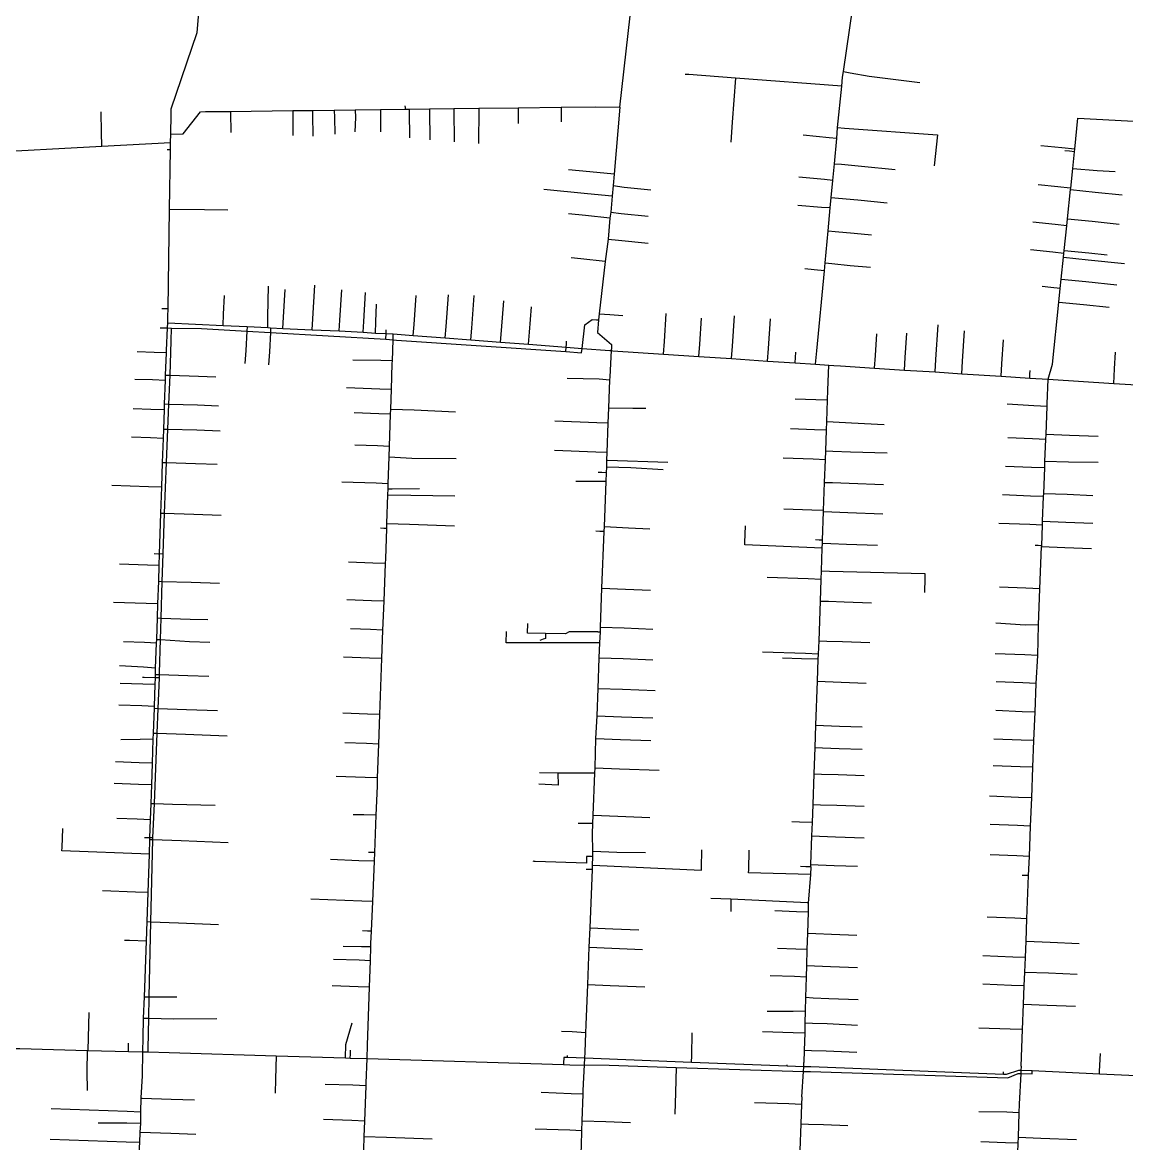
# Model space of a CAD drawing. Header units: inches. Extents: x 1024943 to 1043005, y 1856303 to 1868730.
# Drawn here: x 1035365 to 1037303, y 1860516 to 1862483 of the extents above; entities that cross this region are included whole.
import ezdxf

# ---------------------------------------------------------------- set-up
doc = ezdxf.new("R2010")
doc.units = ezdxf.units.IN
doc.header["$MEASUREMENT"] = 0
doc.layers.add('Water_Network', color=130, linetype='Continuous')

msp = doc.modelspace()

# ---------------------------------------------------------------- linework, layer by layer
at = {"layer": 'Water_Network', "elevation": 0}
for points in [[(1036413.5, 1862334.3), (1036457.3, 1862723)], [(1036413.5, 1862334.3), (1036457.3, 1862723)], [(1036804.7, 1862387.1), (1036806.1, 1862397.1), (1036843.9, 1862655.8), (1036848.8, 1862689.6)], [(1035626.1, 1862321.5), (1035626.2, 1862331.5), (1035672.1, 1862465.4), (1035680.9, 1862570.1)], [(1036531.4, 1862391.7), (1036528.2, 1862392)], [(1036534.6, 1862391.5), (1036531.4, 1862391.7)], [(1036803.2, 1862371.2), (1036616.9, 1862385.3), (1036534.6, 1862391.5)], [(1036616.9, 1862385.3), (1036610.8, 1862308.1)], [(1036803.2, 1862371.2), (1036804.7, 1862387.1)], [(1036806.1, 1862397.1), (1036818.1, 1862394.9), (1036851.2, 1862388.9)], [(1036851.2, 1862388.9), (1036940.1, 1862377.5)], [(1036759.4, 1861907.1), (1036772.7, 1862047.5), (1036774, 1862061.3), (1036779.3, 1862117.5), (1036783, 1862157.6), (1036784.8, 1862176.1), (1036787.6, 1862205.9), (1036790.4, 1862235.3), (1036794.5, 1862279.6), (1036795.9, 1862298.7), (1036803.2, 1862371.2)], [(1035504.2, 1862289.9), (1035503.6, 1862326.2)], [(1035625.5, 1862287), (1035647.4, 1862287.6), (1035678, 1862326.5), (1035686.6, 1862326.6)], [(1035686.6, 1862326.6), (1035730.3, 1862327.1), (1035839.6, 1862328.5), (1035874.3, 1862328.9), (1035912.6, 1862329.4), (1035949.5, 1862329.8), (1035993.4, 1862330.4), (1036037.3, 1862330.9)], [(1035730.3, 1862327.1), (1035730.3, 1862324.9)], [(1035839.6, 1862328.5), (1035839.7, 1862319.5)], [(1035874.3, 1862328.9), (1035874.4, 1862320.8)], [(1035912.6, 1862329.4), (1035912.8, 1862316.4)], [(1035949.5, 1862329.8), (1035949.9, 1862316.6)], [(1035993.4, 1862330.4), (1035993.5, 1862324.6)], [(1036037.3, 1862333.8), (1036037.2, 1862336.7)], [(1036037.3, 1862330.9), (1036044, 1862331), (1036079.8, 1862331.4), (1036122.5, 1862331.9), (1036166.3, 1862332.5), (1036235.2, 1862333.3), (1036310.7, 1862334.3), (1036370.5, 1862335)], [(1036037.3, 1862330.9), (1036037.3, 1862333.8)], [(1036044, 1862331), (1036044, 1862326.6)], [(1036044, 1862326.6), (1036044.6, 1862280.9)], [(1036079.8, 1862331.4), (1036079.8, 1862327.9)], [(1036079.8, 1862327.9), (1036080.4, 1862277.4)], [(1036122.5, 1862331.9), (1036122.5, 1862329.7)], [(1036122.5, 1862329.7), (1036123.2, 1862273.9)], [(1036166.3, 1862330.3), (1036165.8, 1862270.7)], [(1036166.3, 1862332.5), (1036166.3, 1862330.3)], [(1036235.2, 1862333.3), (1036235.2, 1862329.3)], [(1036235.2, 1862329.3), (1036235.5, 1862305.6)], [(1036310.7, 1862334.3), (1036310.8, 1862323.5)], [(1036370.5, 1862335), (1036413.5, 1862334.3)], [(1036413.5, 1862334.3), (1036404, 1862217.2), (1036402, 1862196.9), (1036400.2, 1862178.2), (1036397.8, 1862150.4), (1036396.4, 1862139.6), (1036393.1, 1862103.1), (1036387.9, 1862063.6), (1036377.4, 1861972.2), (1036376.5, 1861961.2)], [(1036413.5, 1862334.3), (1036404, 1862217.2), (1036402, 1862196.9), (1036400.2, 1862178.2), (1036397.8, 1862150.4), (1036396.4, 1862139.6), (1036393.1, 1862103.1), (1036387.9, 1862063.6), (1036377.4, 1861972.2), (1036376.5, 1861961.2)], [(1035625.5, 1862287), (1035626.1, 1862321.5)], [(1035730.3, 1862324.9), (1035730.8, 1862289.9)], [(1035839.7, 1862319.5), (1035840.1, 1862284.8)], [(1035874.4, 1862320.8), (1035874.8, 1862283.6)], [(1035912.8, 1862316.4), (1035913.3, 1862287.1)], [(1035949.9, 1862316.6), (1035948.8, 1862291.1)], [(1035993.5, 1862324.6), (1035993.9, 1862291.2)], [(1036310.8, 1862323.5), (1036311, 1862308.8)], [(1036610.8, 1862308.1), (1036608.2, 1862273.3)], [(1037211.5, 1862256.3), (1037212, 1862260.6), (1037217.5, 1862315.1), (1037337.2, 1862308.8), (1037418.2, 1862306.3), (1037470.2, 1862304.1), (1037507.5, 1862303), (1037517.4, 1862302.6), (1037558.8, 1862301)], [(1035504.7, 1862266.1), (1035504.2, 1862289.9)], [(1035625.3, 1862272.6), (1035625.5, 1862287)], [(1036795.9, 1862298.7), (1036807.8, 1862297.8), (1036971, 1862285.9)], [(1036971, 1862285.9), (1036965.1, 1862231.6)], [(1035288.4, 1862254.4), (1035504.7, 1862266.1), (1035625.3, 1862272.6)], [(1035625.1, 1862259.8), (1035625.3, 1862272.6)], [(1036780.9, 1862280.9), (1036735.7, 1862285.1)], [(1036794.5, 1862279.6), (1036780.9, 1862280.9)], [(1037189.1, 1862263), (1037152.5, 1862266.7)], [(1035622.2, 1862259.9), (1035619.2, 1862259.9)], [(1035620.9, 1861980.5), (1035623.5, 1862155.7), (1035625.1, 1862259.8)], [(1035625.1, 1862259.8), (1035622.2, 1862259.9)], [(1037173, 1861883.4), (1037184.3, 1861992.6), (1037186.7, 1862016.4), (1037188.4, 1862033), (1037192.4, 1862071.2), (1037193.1, 1862077.9), (1037193.6, 1862083.3), (1037198.2, 1862126.5), (1037199.4, 1862138.8), (1037204.7, 1862190), (1037204.9, 1862192.5), (1037208.4, 1862226.7), (1037211.5, 1862256.3)], [(1037212, 1862260.6), (1037189.1, 1862263)], [(1037203, 1862257.2), (1037194.4, 1862258)], [(1037211.5, 1862256.3), (1037203, 1862257.2)], [(1036790.4, 1862235.3), (1036802.5, 1862234.2), (1036837.9, 1862230.9)], [(1036837.9, 1862230.9), (1036896.6, 1862225.3)], [(1037208.4, 1862226.7), (1037251.5, 1862223.1)], [(1036361.3, 1862220.9), (1036323.4, 1862224.7)], [(1036404, 1862217.2), (1036361.3, 1862220.9)], [(1036773.1, 1862207.3), (1036727.8, 1862211.5)], [(1036787.6, 1862205.9), (1036773.1, 1862207.3)], [(1037251.5, 1862223.1), (1037283, 1862221.8)], [(1036357.2, 1862182.3), (1036280.6, 1862190)], [(1036402, 1862196.9), (1036421.3, 1862193.9)], [(1036421.3, 1862193.9), (1036468.1, 1862189.3)], [(1037182.2, 1862194.8), (1037148.1, 1862198.3)], [(1037204.9, 1862192.5), (1037203.8, 1862192.6), (1037182.2, 1862194.8)], [(1037204.7, 1862190), (1037247.7, 1862185.6)], [(1036400.2, 1862178.2), (1036357.2, 1862182.3)], [(1036784.8, 1862176.1), (1036797.3, 1862174.9), (1036831.2, 1862171.7)], [(1036831.2, 1862171.7), (1036883, 1862166.8)], [(1037247.7, 1862185.6), (1037295.1, 1862180.7)], [(1035623.5, 1862155.7), (1035684.8, 1862154.8)], [(1035684.8, 1862154.8), (1035725.7, 1862154.1)], [(1036397.8, 1862150.4), (1036416.3, 1862147.9)], [(1036767.7, 1862158.3), (1036726.3, 1862161.7)], [(1036783, 1862157.6), (1036767.7, 1862158.3)], [(1036353.2, 1862144.2), (1036323.4, 1862147.2)], [(1036396.4, 1862139.6), (1036353.2, 1862144.2)], [(1036416.3, 1862147.9), (1036463.6, 1862143.2)], [(1037177.5, 1862128.6), (1037138.6, 1862132.6)], [(1037198.2, 1862126.5), (1037177.5, 1862128.6)], [(1037199.4, 1862138.8), (1037242.5, 1862134.3)], [(1037242.5, 1862134.3), (1037289.8, 1862129.4)], [(1036779.3, 1862117.5), (1036791.5, 1862116.3), (1036824.8, 1862113.2)], [(1036824.8, 1862113.2), (1036855.4, 1862110.3)], [(1036393.1, 1862103.1), (1036411.4, 1862101.1)], [(1036411.4, 1862101.1), (1036463.6, 1862095.8)], [(1036345.2, 1862068.7), (1036328, 1862070.4)], [(1037173.5, 1862079.9), (1037134.1, 1862084)], [(1037193.1, 1862077.9), (1037173.5, 1862079.9)], [(1037192.4, 1862071.2), (1037235.6, 1862066.8)], [(1037193.6, 1862083.3), (1037236.8, 1862078.8)], [(1037236.8, 1862078.8), (1037268.8, 1862075.5)], [(1036387.9, 1862063.6), (1036345.2, 1862068.7)], [(1036754.8, 1862049.2), (1036738.2, 1862050.7)], [(1036774, 1862061.3), (1036785.8, 1862060.1), (1036818, 1862056.7)], [(1036818, 1862056.7), (1036853.3, 1862053.6)], [(1037235.6, 1862066.8), (1037299.1, 1862060.1)], [(1036772.7, 1862047.5), (1036754.8, 1862049.2)], [(1037188.4, 1862033), (1037231.7, 1862028.5)], [(1035796.2, 1861967.1), (1035797, 1862020.7)], [(1035823.2, 1861966), (1035826.1, 1862014.4)], [(1035874.7, 1861962.9), (1035878.3, 1862022.3)], [(1035922.5, 1861960.7), (1035925.7, 1862014.2)], [(1037169.9, 1862018.1), (1037154.9, 1862019.7)], [(1037186.7, 1862016.4), (1037169.9, 1862018.1)], [(1037231.7, 1862028.5), (1037285.9, 1862022.9)], [(1035717.9, 1861971.3), (1035719.9, 1862003.8)], [(1035964.2, 1861958.4), (1035967.3, 1862009.6)], [(1036052.5, 1861953.3), (1036056.3, 1862003.8)], [(1036108.7, 1861949.5), (1036113, 1862005)], [(1036153.7, 1861946.5), (1036158.1, 1862003.8)], [(1036206.1, 1861942.9), (1036210.1, 1861994.6)], [(1037184.3, 1861992.6), (1037227.6, 1861988.1)], [(1035615.5, 1861980.6), (1035610.2, 1861980.7)], [(1035620.9, 1861980.5), (1035615.5, 1861980.6)], [(1035620.7, 1861967.6), (1035620.9, 1861980.5)], [(1035717.5, 1861951.5), (1035717.9, 1861971.3)], [(1035985.4, 1861957.8), (1035986.6, 1861989.1)], [(1036255.2, 1861939.6), (1036258.6, 1861984.2)], [(1036377.4, 1861972.2), (1036396.4, 1861970.8)], [(1036491.9, 1861923.1), (1036495.2, 1861972.3)], [(1037227.6, 1861988.1), (1037272.7, 1861983.5)], [(1035618.1, 1861907.6), (1035620, 1861947.1), (1035620.4, 1861956.3)], [(1035620.4, 1861956.3), (1035620.7, 1861967.6)], [(1035620.4, 1861956.3), (1035717.5, 1861951.5), (1035759.8, 1861949.5), (1035795.8, 1861947.7), (1035800.9, 1861947.5), (1035822.1, 1861946.4), (1035873.6, 1861943.9), (1035921.3, 1861942.3), (1035963.1, 1861939.8), (1035985.1, 1861938.2), (1036003.4, 1861937.2), (1036016.1, 1861936.6)], [(1035620.4, 1861956.3), (1035717.5, 1861951.5), (1035759.8, 1861949.5), (1035795.8, 1861947.7), (1035800.9, 1861947.5), (1035822.1, 1861946.4), (1035873.6, 1861943.9), (1035921.3, 1861942.3), (1035963.1, 1861939.8), (1035985.1, 1861938.2), (1036003.4, 1861937.2), (1036016.1, 1861936.6)], [(1035795.8, 1861947.7), (1035796.2, 1861967.1)], [(1035822.1, 1861946.4), (1035823.2, 1861966)], [(1035873.6, 1861943.9), (1035874.7, 1861962.9)], [(1035921.3, 1861942.3), (1035922.5, 1861960.7)], [(1035963.1, 1861939.8), (1035964.2, 1861958.4)], [(1035985.1, 1861938.2), (1035985.4, 1861957.8)], [(1036051, 1861934), (1036052.5, 1861953.3)], [(1036318.8, 1861905.8), (1036346.4, 1861903.3), (1036347.3, 1861911.3), (1036352, 1861952.4), (1036365.2, 1861961.9), (1036372.9, 1861961.4)], [(1036318.8, 1861905.8), (1036346.4, 1861903.3), (1036347.3, 1861911.3), (1036352, 1861952.4), (1036365.2, 1861961.9), (1036372.9, 1861961.4)], [(1036372.9, 1861961.4), (1036376.5, 1861961.2)], [(1036372.9, 1861961.4), (1036376.5, 1861961.2)], [(1036376.5, 1861961.2), (1036374.6, 1861939), (1036399, 1861918), (1036399, 1861910)], [(1036376.5, 1861961.2), (1036374.6, 1861939), (1036399, 1861918), (1036399, 1861910)], [(1036396.4, 1861970.8), (1036418.7, 1861968.8)], [(1036553.9, 1861918.9), (1036556.9, 1861964.4)], [(1036611.2, 1861915.1), (1036614.8, 1861968.3)], [(1036674.4, 1861911.2), (1036677.9, 1861963.1)], [(1036968.5, 1861892.1), (1036972.4, 1861952.6)], [(1035607.3, 1861947.3), (1035620, 1861947.1), (1035626.9, 1861947)], [(1035607.3, 1861947.3), (1035620, 1861947.1), (1035626.9, 1861947)], [(1035626.6, 1861924.4), (1035626.9, 1861947)], [(1035626.6, 1861924.4), (1035626.9, 1861947)], [(1035626.9, 1861947), (1035679.4, 1861946.4)], [(1035626.9, 1861947), (1035679.4, 1861946.4)], [(1035679.4, 1861946.4), (1035759.3, 1861941.7), (1035800.4, 1861939.3), (1036003.1, 1861927.4)], [(1035679.4, 1861946.4), (1035759.3, 1861941.7), (1035800.4, 1861939.3), (1036003.1, 1861927.4)], [(1035759.8, 1861949.5), (1035759.3, 1861941.7), (1035757.1, 1861907.5)], [(1035800.9, 1861947.5), (1035800.4, 1861939.3), (1035798.7, 1861905.4)], [(1036003.1, 1861927.4), (1036003.4, 1861937.2), (1036003.5, 1861939.3)], [(1036003.5, 1861939.3), (1036003.7, 1861944)], [(1036014.3, 1861884.9), (1036014.5, 1861889.7), (1036015.8, 1861926.4), (1036016.1, 1861936.6)], [(1036016.1, 1861936.6), (1036051, 1861934), (1036107.2, 1861929.7), (1036152.1, 1861926.2), (1036204.5, 1861922.2), (1036253.6, 1861918.5), (1036319.4, 1861913.4), (1036347.3, 1861911.3), (1036396.4, 1861907.6)], [(1036016.1, 1861936.6), (1036051, 1861934), (1036107.2, 1861929.7), (1036152.1, 1861926.2), (1036204.5, 1861922.2), (1036253.6, 1861918.5), (1036319.4, 1861913.4), (1036347.3, 1861911.3), (1036396.4, 1861907.6)], [(1036107.2, 1861929.7), (1036108.7, 1861949.5)], [(1036152.1, 1861926.2), (1036153.7, 1861946.5)], [(1036204.5, 1861922.2), (1036206.1, 1861942.9)], [(1036253.6, 1861918.5), (1036255.2, 1861939.6)], [(1036862.1, 1861898.8), (1036864.6, 1861936.8)], [(1036914.4, 1861895.5), (1036917.1, 1861938.1)], [(1037015, 1861888.8), (1037018.4, 1861942)], [(1035612, 1861550.6), (1035614.8, 1861622.3), (1035618.3, 1861710.9), (1035620.6, 1861769.3), (1035622.3, 1861813.7), (1035624.3, 1861864.4), (1035626.6, 1861924.4)], [(1035612, 1861550.6), (1035614.8, 1861622.3), (1035618.3, 1861710.9), (1035620.6, 1861769.3), (1035622.3, 1861813.7), (1035624.3, 1861864.4), (1035626.6, 1861924.4)], [(1036003.1, 1861927.4), (1036015.8, 1861926.4), (1036021.9, 1861925.9)], [(1036003.1, 1861927.4), (1036015.8, 1861926.4), (1036021.9, 1861925.9)], [(1036021.9, 1861925.9), (1036318.8, 1861905.8)], [(1036021.9, 1861925.9), (1036318.8, 1861905.8)], [(1036318.8, 1861905.8), (1036319.4, 1861913.4), (1036319.8, 1861918.7)], [(1036319.8, 1861918.7), (1036320.2, 1861923.9)], [(1036490.4, 1861901.3), (1036491.9, 1861923.1)], [(1036552.4, 1861897.1), (1036553.9, 1861918.9)], [(1036609.8, 1861893.3), (1036611.2, 1861915.1)], [(1037084.1, 1861884.3), (1037086.7, 1861926.3)], [(1035596.7, 1861904.2), (1035566.5, 1861905.5)], [(1035591.1, 1861113), (1035592.2, 1861145.5), (1035593.5, 1861183.7), (1035594.9, 1861225.6), (1035595.3, 1861236.2), (1035596.8, 1861279.9), (1035596.9, 1861283.2), (1035598.2, 1861321.4), (1035598.6, 1861333.3), (1035598.8, 1861339.4), (1035598.8, 1861350.2), (1035600.7, 1861394.3), (1035600.9, 1861400.8), (1035602.5, 1861438.4), (1035603, 1861463), (1035604.4, 1861502.8), (1035605.3, 1861530.4), (1035606, 1861550.5), (1035608.4, 1861622.5), (1035610, 1861667.9), (1035611.4, 1861711.1), (1035612.9, 1861753.4), (1035613.4, 1861769.5), (1035614.6, 1861803.3), (1035614.9, 1861814), (1035616.3, 1861855.2), (1035616.6, 1861864.6), (1035618, 1861903.3), (1035618.1, 1861907.6)], [(1035618, 1861903.3), (1035596.7, 1861904.2)], [(1035757.1, 1861907.5), (1035755.7, 1861884.8)], [(1035798.7, 1861905.4), (1035797.4, 1861882.5)], [(1036396.4, 1861907.6), (1036398.8, 1861907.4)], [(1036396.4, 1861907.6), (1036398.8, 1861907.4)], [(1036396.5, 1861861.5), (1036398.8, 1861907.4)], [(1036396.5, 1861861.5), (1036398.8, 1861907.4)], [(1036398.8, 1861907.4), (1036399, 1861910)], [(1036398.8, 1861907.4), (1036399, 1861910)], [(1036398.8, 1861907.4), (1036401.5, 1861907.2)], [(1036398.8, 1861907.4), (1036401.5, 1861907.2)], [(1036401.5, 1861907.2), (1036490.4, 1861901.3), (1036552.4, 1861897.1), (1036609.8, 1861893.3), (1036672.9, 1861889.1), (1036721.2, 1861885.8)], [(1036401.5, 1861907.2), (1036490.4, 1861901.3), (1036552.4, 1861897.1), (1036609.8, 1861893.3), (1036672.9, 1861889.1), (1036721.2, 1861885.8)], [(1036672.9, 1861889.1), (1036674.4, 1861911.2)], [(1036721.2, 1861885.8), (1036721.9, 1861895.2)], [(1036721.9, 1861895.2), (1036722.5, 1861904.6)], [(1036757.2, 1861883.4), (1036759.4, 1861907.1)], [(1036860.7, 1861876.7), (1036862.1, 1861898.8)], [(1036913, 1861873.3), (1036914.4, 1861895.5)], [(1037281.5, 1861875.7), (1037283.4, 1861904.6)], [(1035994.2, 1861890.3), (1035945.3, 1861890.6)], [(1036014.5, 1861889.7), (1035994.2, 1861890.3)], [(1036007, 1861665.2), (1036007.3, 1861673.9), (1036008.8, 1861720.8), (1036009.5, 1861739.4), (1036011.4, 1861795.9), (1036011.7, 1861804.8), (1036012.8, 1861839.3), (1036014.3, 1861884.9)], [(1036721.2, 1861885.8), (1036757.2, 1861883.4)], [(1036721.2, 1861885.8), (1036757.2, 1861883.4)], [(1036757.2, 1861883.4), (1036780.4, 1861881.8)], [(1036778.9, 1861838.3), (1036780.4, 1861881.8)], [(1036780.4, 1861881.8), (1036789.4, 1861881.2), (1036801.2, 1861880.5)], [(1036801.2, 1861880.5), (1036860.7, 1861876.7), (1036913, 1861873.3), (1036967.1, 1861869.9), (1037013.6, 1861866.9), (1037082.7, 1861862.5), (1037132.9, 1861859.3)], [(1036801.2, 1861880.5), (1036860.7, 1861876.7), (1036913, 1861873.3), (1036967.1, 1861869.9), (1037013.6, 1861866.9), (1037082.7, 1861862.5), (1037132.9, 1861859.3)], [(1036967.1, 1861869.9), (1036968.5, 1861892.1)], [(1037013.6, 1861866.9), (1037015, 1861888.8)], [(1037082.7, 1861862.5), (1037084.1, 1861884.3)], [(1037165.5, 1861857.2), (1037173, 1861883.4)], [(1037280.5, 1861849.9), (1037281.5, 1861875.7)], [(1035593.7, 1861856), (1035562.7, 1861857)], [(1035616.3, 1861855.2), (1035593.7, 1861856)], [(1035616.6, 1861864.6), (1035624.3, 1861864.4), (1035674.5, 1861862.7)], [(1035674.5, 1861862.7), (1035704.9, 1861861.6)], [(1036377.3, 1861857.4), (1036321.4, 1861858.2)], [(1036396.3, 1861855.4), (1036377.3, 1861857.4)], [(1036390.9, 1861715.2), (1036391.4, 1861728.6), (1036393.2, 1861780.2), (1036394.3, 1861807.3), (1036396.3, 1861855.4), (1036396.5, 1861861.5)], [(1036390.9, 1861715.2), (1036391.4, 1861728.6), (1036393.2, 1861780.2), (1036394.3, 1861807.3), (1036396.3, 1861855.4), (1036396.5, 1861861.5)], [(1037132.9, 1861859.3), (1037133.3, 1861865.8)], [(1037132.9, 1861859.3), (1037165.5, 1861857.2)], [(1037132.9, 1861859.3), (1037165.5, 1861857.2)], [(1037133.3, 1861865.8), (1037133.7, 1861872.4)], [(1037163.8, 1861813.8), (1037165.5, 1861857.2)], [(1037165.5, 1861857.2), (1037280.5, 1861849.9), (1037340.2, 1861846.1), (1037416.3, 1861841.2), (1037456.9, 1861838.6), (1037503.7, 1861835.6), (1037537.1, 1861833.5), (1037545.6, 1861832.9)], [(1037165.5, 1861857.2), (1037280.5, 1861849.9), (1037340.2, 1861846.1), (1037416.3, 1861841.2), (1037456.9, 1861838.6), (1037503.7, 1861835.6), (1037537.1, 1861833.5), (1037545.6, 1861832.9)], [(1035992.6, 1861840), (1035933.8, 1861842)], [(1036012.8, 1861839.3), (1035992.6, 1861840)], [(1036769.5, 1861574.8), (1036771.3, 1861625.1), (1036771.3, 1861626.7), (1036773.1, 1861676.3), (1036774.5, 1861716), (1036775.1, 1861731.7), (1036776.4, 1861767.6), (1036776.9, 1861783.3), (1036778.3, 1861820.4), (1036778.9, 1861838.3)], [(1035614.9, 1861814), (1035622.3, 1861813.7), (1035672.7, 1861812)], [(1036757.4, 1861821.2), (1036721.2, 1861822.5)], [(1036778.3, 1861820.4), (1036757.4, 1861821.2)], [(1037154, 1861565.1), (1037155.4, 1861601.2), (1037155.7, 1861608.4), (1037157.3, 1861651.3), (1037157.6, 1861656.9), (1037159.4, 1861701.5), (1037159.6, 1861713.7), (1037161.4, 1861751.5), (1037161.7, 1861761), (1037163.6, 1861809.1), (1037163.8, 1861813.8)], [(1035590.6, 1861804.1), (1035559.4, 1861805.1)], [(1035614.6, 1861803.3), (1035590.6, 1861804.1)], [(1035672.7, 1861812), (1035709.5, 1861810.8)], [(1035990.9, 1861796.6), (1035947.7, 1861798.1)], [(1036011.4, 1861795.9), (1035990.9, 1861796.6)], [(1036011.7, 1861804.8), (1036052.6, 1861803.8)], [(1036052.6, 1861803.8), (1036125.3, 1861800)], [(1036394.3, 1861807.3), (1036436.6, 1861806.6)], [(1036436.6, 1861806.6), (1036459.5, 1861806.4)], [(1037140.4, 1861810.8), (1037093.2, 1861813.3)], [(1037163.6, 1861809.1), (1037140.4, 1861810.8)], [(1036373.4, 1861780.9), (1036299.7, 1861783.8)], [(1036393.2, 1861780.2), (1036373.4, 1861780.9)], [(1036776.9, 1861783.3), (1036787.9, 1861782.6), (1036820.1, 1861780.5)], [(1036820.1, 1861780.5), (1036877.6, 1861777.8)], [(1035589.9, 1861754.2), (1035556.9, 1861755.3)], [(1035613.4, 1861769.5), (1035620.6, 1861769.3), (1035671.3, 1861768.3)], [(1035671.3, 1861768.3), (1035712.1, 1861766.9)], [(1036755.2, 1861768.4), (1036713.3, 1861769.9)], [(1036776.4, 1861767.6), (1036755.2, 1861768.4)], [(1037161.7, 1861761), (1037202.9, 1861759.3)], [(1037202.9, 1861759.3), (1037253, 1861757.4)], [(1035612.9, 1861753.4), (1035589.9, 1861754.2)], [(1035988.7, 1861740.1), (1035948.8, 1861741.4)], [(1036009.5, 1861739.4), (1035988.7, 1861740.1)], [(1037138.1, 1861752.4), (1037094.5, 1861754.1)], [(1037161.4, 1861751.5), (1037138.1, 1861752.4)], [(1036008.8, 1861720.8), (1036048.6, 1861718.9)], [(1036048.6, 1861718.9), (1036126.7, 1861718.3)], [(1036371.6, 1861729.4), (1036299.3, 1861732.2)], [(1036391.4, 1861728.6), (1036371.6, 1861729.4)], [(1036753.2, 1861716.7), (1036700.2, 1861718.6)], [(1036774.5, 1861716), (1036753.2, 1861716.7)], [(1036775.1, 1861731.7), (1036787.4, 1861731.2), (1036818.5, 1861730.1)], [(1036818.5, 1861730.1), (1036882.9, 1861727.8)], [(1035611.4, 1861711.1), (1035618.3, 1861710.9), (1035669.1, 1861709.2)], [(1035669.1, 1861709.2), (1035707.2, 1861707.9)], [(1036389.5, 1861677.9), (1036390.1, 1861693), (1036390.6, 1861703.8), (1036390.9, 1861715.2)], [(1036389.5, 1861677.9), (1036390.1, 1861693), (1036390.6, 1861703.8), (1036390.9, 1861715.2)], [(1036390.6, 1861703.8), (1036432.8, 1861702.4)], [(1036390.9, 1861715.2), (1036392.3, 1861715.2)], [(1036392.3, 1861715.2), (1036497.8, 1861711.5)], [(1036432.8, 1861702.4), (1036489.8, 1861698.9)], [(1037136.4, 1861702.4), (1037090.6, 1861704.2)], [(1037159.4, 1861701.5), (1037136.4, 1861702.4)], [(1037159.6, 1861713.7), (1037200.9, 1861712.1)], [(1037200.9, 1861712.1), (1037253, 1861711.5)], [(1035986.1, 1861674.7), (1035925.7, 1861676.7)], [(1036379.6, 1861677.9), (1036336.7, 1861678)], [(1036381.9, 1861693.6), (1036375.6, 1861693.6)], [(1036389.5, 1861677.9), (1036379.6, 1861677.9)], [(1036390.1, 1861693), (1036381.9, 1861693.6)], [(1036386.1, 1861590), (1036386.5, 1861599), (1036389.5, 1861677.9)], [(1036386.1, 1861590), (1036386.5, 1861599), (1036389.5, 1861677.9)], [(1036773.1, 1861676.3), (1036786.8, 1861675.8), (1036816.1, 1861674.8)], [(1035586.6, 1861668.7), (1035522.2, 1861670.9)], [(1035610, 1861667.9), (1035586.6, 1861668.7)], [(1036007.3, 1861673.9), (1035986.1, 1861674.7)], [(1036004.6, 1861595.4), (1036004.9, 1861604.2), (1036006.6, 1861654.3), (1036007, 1861665.2)], [(1036007, 1861665.2), (1036014.3, 1861665.2)], [(1036014.3, 1861665.2), (1036061.9, 1861665.3)], [(1036816.1, 1861674.8), (1036876.3, 1861672.6)], [(1037157.6, 1861656.9), (1037198.6, 1861655.3)], [(1036006.6, 1861654.3), (1036047.1, 1861653.6)], [(1036047.1, 1861653.6), (1036124.2, 1861652.7)], [(1037134.6, 1861652.2), (1037085.1, 1861654.2)], [(1037157.3, 1861651.3), (1037134.6, 1861652.2)], [(1037198.6, 1861655.3), (1037243.8, 1861653.5)], [(1035608.4, 1861622.5), (1035614.8, 1861622.3), (1035665.9, 1861620.5)], [(1035665.9, 1861620.5), (1035714.1, 1861618.9)], [(1036750.5, 1861627.5), (1036701.5, 1861629.2)], [(1036771.3, 1861626.7), (1036750.5, 1861627.5)], [(1036771.3, 1861625.1), (1036785.9, 1861624.5), (1036813.8, 1861623.5)], [(1036813.8, 1861623.5), (1036875, 1861621.3)], [(1036004.9, 1861604.2), (1036044.8, 1861602.9)], [(1036044.8, 1861602.9), (1036123.7, 1861599.9)], [(1036386.5, 1861599), (1036428.7, 1861596.3)], [(1036633.3, 1861570.6), (1036634.4, 1861600.3)], [(1037133, 1861602.1), (1037078.8, 1861604.3)], [(1037155.4, 1861601.2), (1037133, 1861602.1)], [(1037155.7, 1861608.4), (1037196.6, 1861606.7)], [(1037196.6, 1861606.7), (1037243.8, 1861604.9)], [(1035999.3, 1861595.6), (1035993.9, 1861595.8)], [(1036004.6, 1861595.4), (1035999.3, 1861595.6)], [(1036002.8, 1861542.1), (1036004.6, 1861595.4)], [(1036378.8, 1861590.3), (1036371.5, 1861590.6)], [(1036386.1, 1861590), (1036378.8, 1861590.3)], [(1036379.5, 1861414), (1036379.7, 1861422.4), (1036382.3, 1861490.5), (1036386.1, 1861590)], [(1036379.5, 1861414), (1036379.7, 1861422.4), (1036382.3, 1861490.5), (1036386.1, 1861590)], [(1036428.7, 1861596.3), (1036466.6, 1861594.7)], [(1036769, 1861560.7), (1036633.2, 1861566.7), (1036633.3, 1861570.6)], [(1036763.3, 1861575), (1036757.2, 1861575.2)], [(1036762, 1861366), (1036762.3, 1861375), (1036763.2, 1861398.4), (1036765.7, 1861468.1), (1036767, 1861505.9), (1036767.5, 1861521), (1036769, 1861560.7), (1036769.3, 1861569.6), (1036769.5, 1861574.8)], [(1036769.5, 1861574.8), (1036763.3, 1861575)], [(1036769.3, 1861569.6), (1036783.7, 1861569.1), (1036811.3, 1861568.1)], [(1036811.3, 1861568.1), (1036865.8, 1861566.1)], [(1037131.1, 1860986.4), (1037132.5, 1861019.9), (1037134.6, 1861073.4), (1037136.5, 1861122.6), (1037138.7, 1861176.6), (1037140.5, 1861223.2), (1037142.4, 1861273.1), (1037144.2, 1861323.4), (1037147, 1861372.6), (1037148.5, 1861426.5), (1037151, 1861489.7), (1037153.9, 1861563.6), (1037154, 1861565.1)], [(1037148.1, 1861565.3), (1037142.3, 1861565.6)], [(1037154, 1861565.1), (1037148.1, 1861565.3)], [(1037153.9, 1861563.6), (1037194.7, 1861562)], [(1037194.7, 1861562), (1037241.2, 1861560.2)], [(1035604.2, 1861550.5), (1035596.3, 1861550.7)], [(1035612, 1861550.6), (1035606, 1861550.5), (1035604.2, 1861550.5)], [(1035605.9, 1861341.9), (1035607.6, 1861400.4), (1035608.7, 1861438.2), (1035610.6, 1861502.6), (1035612, 1861550.6)], [(1035605.9, 1861341.9), (1035607.6, 1861400.4), (1035608.7, 1861438.2), (1035610.6, 1861502.6), (1035612, 1861550.6)], [(1035988.5, 1861143.4), (1035988.4, 1861157.7), (1035990.6, 1861217.2), (1035992.6, 1861269), (1035996.3, 1861367.2), (1035997.9, 1861417.2), (1036000.1, 1861467.8), (1036002.5, 1861533.8), (1036002.8, 1861542.1)], [(1035584.7, 1861531.1), (1035535.5, 1861532.7)], [(1035605.3, 1861530.4), (1035584.7, 1861531.1)], [(1035980.2, 1861534.6), (1035937.8, 1861536.2)], [(1036002.5, 1861533.8), (1035980.2, 1861534.6)], [(1036767.5, 1861521), (1036781.9, 1861520.6), (1036948.9, 1861516.3), (1036948.7, 1861508)], [(1035604.4, 1861502.8), (1035610.6, 1861502.6), (1035661.6, 1861500.9)], [(1035661.6, 1861500.9), (1035711.2, 1861499.2)], [(1036744, 1861506.8), (1036672.2, 1861509.3)], [(1036767, 1861505.9), (1036744, 1861506.8)], [(1036948.7, 1861508), (1036948.4, 1861483.1)], [(1036382.3, 1861490.5), (1036423.4, 1861489)], [(1036423.4, 1861489), (1036467.5, 1861487.3)], [(1037126.3, 1861490.7), (1037080.1, 1861492.5)], [(1037151, 1861489.7), (1037126.3, 1861490.7)], [(1035582.3, 1861463.7), (1035525.1, 1861465.7)], [(1035603, 1861463), (1035582.3, 1861463.7)], [(1035978, 1861468.7), (1035934.4, 1861470.3)], [(1036000.1, 1861467.8), (1035978, 1861468.7)], [(1036765.7, 1861468.1), (1036779.9, 1861467.6), (1036807.6, 1861466.6)], [(1036807.6, 1861466.6), (1036855.3, 1861464.9)], [(1035602.5, 1861438.4), (1035608.7, 1861438.2), (1035659.5, 1861436.4)], [(1035659.5, 1861436.4), (1035690.9, 1861435.4)], [(1036283.5, 1861411.3), (1036251.8, 1861411.9), (1036252.2, 1861428.6)], [(1036379.7, 1861422.4), (1036421.5, 1861420.8)], [(1036421.5, 1861420.8), (1036471.4, 1861418.9)], [(1037125.2, 1861425.7), (1037073.5, 1861429.4)], [(1037148.5, 1861426.5), (1037125.2, 1861425.7)], [(1035600.9, 1861400.8), (1035607.6, 1861400.4), (1035658.5, 1861396.9)], [(1035976.1, 1861418), (1035940.9, 1861419.3)], [(1035997.9, 1861417.2), (1035976.1, 1861418)], [(1036378.7, 1861395), (1036374.9, 1861395), (1036214.4, 1861395), (1036214.8, 1861414.7)], [(1036278.9, 1861401), (1036273, 1861398.9)], [(1036283.5, 1861411.3), (1036283.1, 1861402.6), (1036278.9, 1861401)], [(1036374.8, 1861413.9), (1036325, 1861414.3), (1036318.1, 1861410.7), (1036283.5, 1861411.3)], [(1036369.8, 1861166.4), (1036370.2, 1861175.5), (1036371.8, 1861226.9), (1036373.9, 1861266.8), (1036375.5, 1861314.9), (1036377.6, 1861368.6), (1036378.7, 1861395), (1036379.5, 1861414)], [(1036369.8, 1861166.4), (1036370.2, 1861175.5), (1036371.8, 1861226.9), (1036373.9, 1861266.8), (1036375.5, 1861314.9), (1036377.6, 1861368.6), (1036378.7, 1861395), (1036379.5, 1861414)], [(1036374.8, 1861413.9), (1036379.5, 1861414)], [(1035579.5, 1861395.1), (1035542.5, 1861396.3)], [(1035600.7, 1861394.3), (1035579.5, 1861395.1)], [(1035658.5, 1861396.9), (1035694.2, 1861396.2)], [(1036763.2, 1861398.4), (1036777.1, 1861397.9), (1036804.7, 1861397)], [(1036804.7, 1861397), (1036852.6, 1861395.2)], [(1035974.5, 1861368), (1035928.6, 1861369.7)], [(1035996.3, 1861367.2), (1035974.5, 1861368)], [(1036377.6, 1861368.6), (1036419.8, 1861367)], [(1036419.8, 1861367), (1036471.4, 1861365)], [(1036739.8, 1861375.8), (1036663.9, 1861378.5)], [(1036732.5, 1861366.9), (1036699.4, 1861367.8)], [(1036762, 1861366), (1036732.5, 1861366.9)], [(1036762.3, 1861375), (1036739.8, 1861375.8)], [(1036749, 1861001.7), (1036749.1, 1861005.8), (1036750.9, 1861056.1), (1036751.8, 1861079.3), (1036752.9, 1861111.3), (1036754.8, 1861165.1), (1036756.5, 1861210.9), (1036757.9, 1861250.3), (1036760.6, 1861327.3), (1036762, 1861366)], [(1037124.2, 1861373.5), (1037072.5, 1861375.6)], [(1037147, 1861372.6), (1037124.2, 1861373.5)], [(1035578, 1861351.8), (1035535.8, 1861354.4)], [(1035598.8, 1861350.2), (1035578, 1861351.8)], [(1035605.6, 1861333.2), (1035605.8, 1861339.2), (1035605.9, 1861341.9)], [(1035605.6, 1861333.2), (1035605.8, 1861339.2), (1035605.9, 1861341.9)], [(1035576.4, 1861322.1), (1035536.7, 1861323.5)], [(1035579.2, 1861333.8), (1035576.2, 1861333.9)], [(1035598.2, 1861321.4), (1035576.4, 1861322.1)], [(1035605.6, 1861333.2), (1035598.6, 1861333.3), (1035579.2, 1861333.8)], [(1035594.4, 1861052.4), (1035596.8, 1861112.8), (1035601.7, 1861236), (1035603.5, 1861279.6), (1035605.6, 1861333.2)], [(1035594.4, 1861052.4), (1035596.8, 1861112.8), (1035601.7, 1861236), (1035603.5, 1861279.6), (1035605.6, 1861333.2)], [(1035598.8, 1861339.4), (1035605.8, 1861339.2), (1035655.3, 1861337.5)], [(1035655.3, 1861337.5), (1035692.7, 1861336.2)], [(1036760.6, 1861327.3), (1036774, 1861326.8), (1036802.1, 1861325.8)], [(1036802.1, 1861325.8), (1036846.1, 1861324.2)], [(1037120.8, 1861324.3), (1037074.1, 1861326.1)], [(1037144.2, 1861323.4), (1037120.8, 1861324.3)], [(1036375.5, 1861314.9), (1036418.1, 1861313.3)], [(1036418.1, 1861313.3), (1036475.4, 1861311.1)], [(1035574.7, 1861284), (1035534.4, 1861285.3)], [(1035596.9, 1861283.2), (1035574.7, 1861284)], [(1035596.8, 1861279.9), (1035603.5, 1861279.6), (1035653, 1861278)], [(1035653, 1861278), (1035707.8, 1861276.1)], [(1035970.8, 1861269.8), (1035927.4, 1861271.5)], [(1035992.6, 1861269), (1035970.8, 1861269.8)], [(1036373.9, 1861266.8), (1036416.7, 1861265.2)], [(1036416.7, 1861265.2), (1036471.4, 1861263.1)], [(1037119.7, 1861273.9), (1037073.7, 1861275.8)], [(1037142.4, 1861273.1), (1037119.7, 1861273.9)], [(1036757.9, 1861250.3), (1036770.9, 1861249.8), (1036799.4, 1861248.8)], [(1036799.4, 1861248.8), (1036838.8, 1861247.4)], [(1035572.2, 1861225.1), (1035537.9, 1861224.4)], [(1035594.9, 1861225.6), (1035572.2, 1861225.1)], [(1035595.3, 1861236.2), (1035601.7, 1861236), (1035651.3, 1861234.3)], [(1035651.3, 1861234.3), (1035724.6, 1861231.8)], [(1036371.8, 1861226.9), (1036414.7, 1861225.3)], [(1036414.7, 1861225.3), (1036468.1, 1861223.2)], [(1037117.8, 1861224.1), (1037069.8, 1861226)], [(1037140.5, 1861223.2), (1037117.8, 1861224.1)], [(1035968.9, 1861218), (1035930.9, 1861219.4)], [(1035990.6, 1861217.2), (1035968.9, 1861218)], [(1036756.5, 1861210.9), (1036769.4, 1861210.5), (1036798.5, 1861209.4)], [(1036798.5, 1861209.4), (1036838.8, 1861208)], [(1035570.4, 1861184.5), (1035528.6, 1861185.9)], [(1035593.5, 1861183.7), (1035570.4, 1861184.5)], [(1036304.8, 1861166.4), (1036272.9, 1861166.5)], [(1036304.8, 1861166.4), (1036305.2, 1861145.2)], [(1036342.7, 1861166.4), (1036304.8, 1861166.4)], [(1036369.8, 1861166.4), (1036342.7, 1861166.4)], [(1036366.4, 1861077.6), (1036367, 1861092.5), (1036369.8, 1861166.4)], [(1036366.4, 1861077.6), (1036367, 1861092.5), (1036369.8, 1861166.4)], [(1036370.2, 1861175.5), (1036413.2, 1861173.8)], [(1036413.2, 1861173.8), (1036482.5, 1861171.2)], [(1036754.8, 1861165.1), (1036767.8, 1861164.6), (1036796.8, 1861163.6)], [(1037116.4, 1861177.2), (1037068.8, 1861179.1)], [(1037138.7, 1861176.6), (1037116.4, 1861177.2)], [(1035568.9, 1861146.3), (1035526.3, 1861147.7)], [(1035592.2, 1861145.5), (1035568.9, 1861146.3)], [(1035966.9, 1861158.5), (1035915.9, 1861160.5)], [(1035988.4, 1861157.7), (1035966.9, 1861158.5)], [(1036305.2, 1861145.2), (1036271.4, 1861146.7)], [(1036796.8, 1861163.6), (1036842.7, 1861162)], [(1035983.5, 1861026.8), (1035985.9, 1861092.5), (1035988.5, 1861143.4)], [(1037113.4, 1861123.5), (1037062.5, 1861125.5)], [(1035582.9, 1860871.6), (1035584.3, 1860905.7), (1035585.8, 1860956.9), (1035588.1, 1861024.1), (1035589, 1861049.9), (1035589.1, 1861052.5), (1035590.2, 1861084.5), (1035591.1, 1861113)], [(1035591.1, 1861113), (1035596.8, 1861112.8), (1035628.8, 1861111.8)], [(1035628.8, 1861111.8), (1035703.7, 1861110.2)], [(1036752.9, 1861111.3), (1036765.8, 1861110.8), (1036794.6, 1861109.8)], [(1036794.6, 1861109.8), (1036842.7, 1861108.1)], [(1037136.5, 1861122.6), (1037113.4, 1861123.5)], [(1035566.6, 1861085.3), (1035530.9, 1861086.5)], [(1035964.2, 1861093.1), (1035945.8, 1861092.9)], [(1035985.9, 1861092.5), (1035964.2, 1861093.1)], [(1036367, 1861092.5), (1036410.4, 1861090.8)], [(1036410.4, 1861090.8), (1036466.6, 1861088.4)], [(1035434.8, 1861035.6), (1035436.1, 1861069)], [(1035590.2, 1861084.5), (1035566.6, 1861085.3)], [(1036347.4, 1861077.6), (1036340.8, 1861077.6)], [(1036366.4, 1861077.6), (1036347.4, 1861077.6)], [(1036366.4, 1861019.5), (1036366.3, 1861029.1), (1036365.7, 1861059.9), (1036366.4, 1861077.6)], [(1036366.4, 1861019.5), (1036366.3, 1861029.1), (1036365.7, 1861059.9), (1036366.4, 1861077.6)], [(1036729, 1861080.2), (1036715.4, 1861080.6)], [(1036751.8, 1861079.3), (1036729, 1861080.2)], [(1037111.4, 1861074.3), (1037063.5, 1861076.2)], [(1037134.6, 1861073.4), (1037133.5, 1861073.4), (1037111.4, 1861074.3)], [(1035584.6, 1861052.6), (1035579.8, 1861052.6)], [(1035594.4, 1861052.4), (1035589.1, 1861052.5), (1035584.6, 1861052.6)], [(1035585.8, 1860683.2), (1035587, 1860736.2), (1035587.9, 1860773.9), (1035590.9, 1860905.5), (1035594.3, 1861049.7), (1035594.4, 1861052.4)], [(1035585.8, 1860683.2), (1035587, 1860736.2), (1035587.9, 1860773.9), (1035590.9, 1860905.5), (1035594.3, 1861049.7), (1035594.4, 1861052.4)], [(1035589, 1861049.9), (1035594.3, 1861049.7), (1035643.6, 1861047.8)], [(1035643.6, 1861047.8), (1035726.3, 1861044.7)], [(1036750.9, 1861056.1), (1036763.8, 1861055.7), (1036792.2, 1861054.7)], [(1036792.2, 1861054.7), (1036842.7, 1861052.8)], [(1035588.1, 1861024.1), (1035434.6, 1861029.9), (1035434.8, 1861035.6)], [(1035978, 1861027), (1035972.5, 1861027.2)], [(1035983.5, 1861026.8), (1035978, 1861027)], [(1036366.3, 1861029.1), (1036408.6, 1861027.8)], [(1036408.6, 1861027.8), (1036459, 1861026.8)], [(1036557, 1861000.2), (1036557.3, 1861031.8)], [(1036639.9, 1860996.7), (1036640.9, 1861030.9)], [(1035955.8, 1861012.6), (1035906.2, 1861014.8)], [(1035982.9, 1861011.9), (1035955.8, 1861012.6)], [(1035976.9, 1860867.4), (1035977.9, 1860888.9), (1035980.2, 1860941), (1035982.9, 1861011.9)], [(1035982.9, 1861011.9), (1035983.5, 1861026.8)], [(1036263.2, 1861011.4), (1036261.7, 1861011.5)], [(1036265.3, 1861011.4), (1036263.2, 1861011.4)], [(1036364.2, 1861019.7), (1036355.4, 1861019.8), (1036355.2, 1861008.1), (1036265.3, 1861011.4)], [(1036366.4, 1861019.5), (1036364.2, 1861019.7)], [(1036365.5, 1860996.9), (1036365.8, 1861004.5), (1036366.4, 1861019.5)], [(1036365.5, 1860996.9), (1036365.8, 1861004.5), (1036366.4, 1861019.5)], [(1037110.5, 1861020.8), (1037063.6, 1861022.6)], [(1037132.5, 1861019.9), (1037110.5, 1861020.8)], [(1036352.6, 1860676.6), (1036354, 1860710.7), (1036354.6, 1860724.8), (1036357.4, 1860795.3), (1036360, 1860860.7), (1036361.4, 1860894.6), (1036365.5, 1860996.9)], [(1036352.6, 1860676.6), (1036354, 1860710.7), (1036354.6, 1860724.8), (1036357.4, 1860795.3), (1036360, 1860860.7), (1036361.4, 1860894.6), (1036365.5, 1860996.9)], [(1036360.1, 1860997.1), (1036354.8, 1860997.3)], [(1036365.5, 1860996.9), (1036360.1, 1860997.1)], [(1036365.8, 1861004.5), (1036557, 1860995.9), (1036557, 1861000.2)], [(1036748.5, 1860988.3), (1036639.7, 1860991.4), (1036639.9, 1860996.7)], [(1036740, 1861002), (1036731, 1861002.3)], [(1036749, 1861001.7), (1036740, 1861002)], [(1036749, 1861001.7), (1036748.5, 1860988.3), (1036744.3, 1860938.3)], [(1036749.1, 1861005.8), (1036762, 1861005.4), (1036790, 1861004.4)], [(1036790, 1861004.4), (1036830.9, 1861002.9)], [(1037118, 1860652.3), (1037120.5, 1860716.3), (1037122.2, 1860760.7), (1037123.5, 1860793), (1037124.5, 1860817.2), (1037125.5, 1860842.7), (1037126.6, 1860871.2), (1037128.2, 1860910.7), (1037131.1, 1860986.4)], [(1037125.6, 1860986.6), (1037120, 1860986.8)], [(1037131.1, 1860986.4), (1037125.6, 1860986.6)], [(1035563.6, 1860957.6), (1035505.7, 1860959.9)], [(1035585.8, 1860956.9), (1035563.6, 1860957.6)], [(1035960.9, 1860941.8), (1035871.5, 1860945.1)], [(1035980.2, 1860941), (1035960.9, 1860941.8)], [(1036744.3, 1860938.3), (1036743.1, 1860938.4), (1036608.7, 1860945), (1036573.5, 1860946.2)], [(1036608.5, 1860931.3), (1036608.3, 1860923.7)], [(1036608.7, 1860945), (1036608.5, 1860931.3)], [(1036744.3, 1860938.3), (1036743.9, 1860922.4), (1036742.9, 1860885.6), (1036742.1, 1860856.6), (1036741.3, 1860828.8), (1036740.8, 1860808.4), (1036739.8, 1860772.9), (1036739.2, 1860748.3), (1036738.6, 1860728.2), (1036738.1, 1860710.1), (1036737.3, 1860680.2), (1036736.7, 1860658.7)], [(1036723.8, 1860923), (1036685.4, 1860924.4)], [(1036743.9, 1860922.4), (1036723.8, 1860923)], [(1037106.8, 1860911.6), (1037058.3, 1860913.5)], [(1037128.2, 1860910.7), (1037106.8, 1860911.6)], [(1035584.3, 1860905.7), (1035590.9, 1860905.5), (1035639, 1860903.8)], [(1035639, 1860903.8), (1035709.3, 1860900.5)], [(1035971, 1860889.2), (1035961.9, 1860889.4)], [(1036361.4, 1860894.6), (1036401.5, 1860893)], [(1036401.5, 1860893), (1036447, 1860891.2)], [(1035553, 1860872.3), (1035544.7, 1860872.5)], [(1035582.9, 1860871.6), (1035553, 1860872.3)], [(1035579.6, 1860773.9), (1035582.9, 1860871.6)], [(1035977.9, 1860888.9), (1035971, 1860889.2)], [(1036742.9, 1860885.6), (1036757.4, 1860884.9), (1036785.3, 1860883.5)], [(1036785.3, 1860883.5), (1036829.6, 1860881.9)], [(1037126.6, 1860871.2), (1037168.9, 1860869.5)], [(1035976.8, 1860861.2), (1035960.5, 1860861.5), (1035928.1, 1860862.1)], [(1035970.8, 1860689.2), (1035974.6, 1860790.4), (1035976.3, 1860837.1), (1035976.8, 1860861.2), (1035976.9, 1860867.4)], [(1036360, 1860860.7), (1036399.9, 1860859.1)], [(1036399.9, 1860859.1), (1036453.6, 1860857)], [(1036722.7, 1860857.3), (1036690.2, 1860858.5)], [(1036742.1, 1860856.6), (1036722.7, 1860857.3)], [(1037168.9, 1860869.5), (1037220, 1860867.5)], [(1035956.3, 1860837.9), (1035911.3, 1860839.1)], [(1035976.3, 1860837.1), (1035956.3, 1860837.9)], [(1037103.5, 1860843.6), (1037050.6, 1860845.7)], [(1037125.5, 1860842.7), (1037103.5, 1860843.6)], [(1036720.3, 1860809.2), (1036677.3, 1860810.7)], [(1036741.3, 1860828.8), (1036755.2, 1860828.2), (1036783.2, 1860827.1)], [(1036783.2, 1860827.1), (1036830.9, 1860825.4)], [(1037124.5, 1860817.2), (1037166.2, 1860815.6)], [(1037166.2, 1860815.6), (1037216.1, 1860813.6)], [(1035954.5, 1860791.1), (1035909, 1860792.8)], [(1035974.6, 1860790.4), (1035954.5, 1860791.1)], [(1036357.4, 1860795.3), (1036397, 1860793.7)], [(1036397, 1860793.7), (1036457.5, 1860791.2)], [(1036740.8, 1860808.4), (1036720.3, 1860809.2)], [(1037101, 1860793.8), (1037050.6, 1860795.8)], [(1037123.5, 1860793), (1037101, 1860793.8)], [(1035577.1, 1860701.6), (1035577.9, 1860736.3), (1035579.6, 1860773.9)], [(1035579.6, 1860773.9), (1035587.9, 1860773.9), (1035596.6, 1860773.9)], [(1035596.6, 1860773.9), (1035636.1, 1860773.9)], [(1036739.8, 1860772.9), (1036753.2, 1860772.2), (1036780.3, 1860770.7)], [(1036780.3, 1860770.7), (1036832.2, 1860768.9)], [(1037122.2, 1860760.7), (1037163.5, 1860759)], [(1037163.5, 1860759), (1037213.4, 1860757.1)], [(1035481.3, 1860702.2), (1035482.2, 1860746.3)], [(1035577.9, 1860736.3), (1035587, 1860736.2), (1035630.3, 1860735.4)], [(1035630.3, 1860735.4), (1035706.2, 1860735.7)], [(1036717.9, 1860748.1), (1036672.5, 1860748.1)], [(1036739.2, 1860748.3), (1036717.9, 1860748.1)], [(1035932.9, 1860690), (1035944, 1860728)], [(1036330.3, 1860712.1), (1036311.2, 1860713)], [(1036717.6, 1860710.6), (1036663.9, 1860712.4)], [(1036738.6, 1860728.2), (1036751.6, 1860727.7), (1036777.3, 1860726.7)], [(1036777.3, 1860726.7), (1036830.9, 1860724.2)], [(1037098.9, 1860716.8), (1037043.9, 1860718.9)], [(1037120.5, 1860716.3), (1037098.9, 1860716.8)], [(1035480.5, 1860679.8), (1035481.3, 1860702.2)], [(1035551.4, 1860685.2), (1035551.6, 1860692.5)], [(1035576.6, 1860677.3), (1035577.1, 1860701.6)], [(1036354, 1860710.7), (1036330.3, 1860712.1)], [(1036539.8, 1860670.9), (1036540.9, 1860710.4)], [(1036738.1, 1860710.1), (1036717.6, 1860710.6)], [(1035231.8, 1860686.2), (1035344.8, 1860683.3), (1035360.5, 1860682.9), (1035478.8, 1860679.8), (1035480.5, 1860679.8), (1035551.2, 1860677.9)], [(1035231.8, 1860686.2), (1035344.8, 1860683.3), (1035360.5, 1860682.9), (1035478.8, 1860679.8), (1035480.5, 1860679.8), (1035551.2, 1860677.9)], [(1035478.8, 1860679.8), (1035478.2, 1860642.5)], [(1035551.2, 1860677.9), (1035551.4, 1860685.2)], [(1035551.2, 1860677.9), (1035576.6, 1860677.3)], [(1035551.2, 1860677.9), (1035576.6, 1860677.3)], [(1035575.8, 1860635.3), (1035576.6, 1860677.3)], [(1035576.6, 1860677.3), (1035585.9, 1860677)], [(1035576.6, 1860677.3), (1035585.9, 1860677)], [(1035585.9, 1860677), (1035585.8, 1860683.2)], [(1035585.9, 1860677), (1035585.8, 1860683.2)], [(1035585.9, 1860677), (1035622.7, 1860676.1)], [(1035585.9, 1860677), (1035622.7, 1860676.1)], [(1035622.7, 1860676.1), (1035810.6, 1860670.3), (1035932.2, 1860666.6), (1035940.7, 1860666.4)], [(1035622.7, 1860676.1), (1035810.6, 1860670.3), (1035932.2, 1860666.6), (1035940.7, 1860666.4)], [(1035932.2, 1860666.6), (1035932.9, 1860690)], [(1035940.7, 1860666.4), (1035940.9, 1860673.4)], [(1035940.9, 1860673.4), (1035941.2, 1860680.4)], [(1035970, 1860665.5), (1035970.8, 1860689.2)], [(1036352.1, 1860666), (1036352.6, 1860676.6)], [(1036352.1, 1860666), (1036352.6, 1860676.6)], [(1036737.3, 1860680.2), (1036749.8, 1860679.8), (1036775.5, 1860679)], [(1036775.5, 1860679), (1036829.6, 1860676.9)], [(1037255.5, 1860643.3), (1037257, 1860674.2)], [(1035810.6, 1860670.3), (1035809.6, 1860629.1)], [(1035940.7, 1860666.4), (1035970, 1860665.5)], [(1035940.7, 1860666.4), (1035970, 1860665.5)], [(1035968.7, 1860622.5), (1035970, 1860665.5)], [(1035970, 1860665.5), (1036315.1, 1860654.9)], [(1035970, 1860665.5), (1036315.1, 1860654.9)], [(1036321.8, 1860667.2), (1036315.5, 1860667.4), (1036315.1, 1860657.1)], [(1036321.8, 1860667.2), (1036315.5, 1860667.4), (1036315.1, 1860657.1)], [(1036315.1, 1860657.1), (1036315.1, 1860654.9)], [(1036315.1, 1860657.1), (1036315.1, 1860654.9)], [(1036315.1, 1860654.9), (1036326.2, 1860654.6)], [(1036315.1, 1860654.9), (1036326.2, 1860654.6)], [(1036321.8, 1860667.2), (1036321.9, 1860669.1)], [(1036352.1, 1860666), (1036321.8, 1860667.2)], [(1036352.1, 1860666), (1036321.8, 1860667.2)], [(1036321.9, 1860669.1), (1036321.9, 1860671)], [(1036326.2, 1860654.6), (1036394.9, 1860653.7)], [(1036326.2, 1860654.6), (1036394.9, 1860653.7)], [(1036349.6, 1860609.5), (1036352.1, 1860666)], [(1036349.6, 1860609.5), (1036352.1, 1860666)], [(1036707.2, 1860652.3), (1036539.3, 1860658.8), (1036352.1, 1860666)], [(1036707.2, 1860652.3), (1036539.3, 1860658.8), (1036352.1, 1860666)], [(1036394.9, 1860653.7), (1036512.7, 1860650), (1036735.8, 1860643)], [(1036394.9, 1860653.7), (1036512.7, 1860650), (1036735.8, 1860643)], [(1036539.3, 1860658.8), (1036539.8, 1860670.9)], [(1036707.2, 1860652.3), (1036707.3, 1860653.2), (1036707.3, 1860654.2)], [(1036736.3, 1860651.1), (1036736.7, 1860658.7)], [(1035478.2, 1860642.5), (1035479.1, 1860609.6)], [(1035564.2, 1860330.3), (1035565, 1860352.5), (1035565.7, 1860375.1), (1035567.7, 1860422.2), (1035568.5, 1860450.9), (1035569.9, 1860481.6), (1035570.4, 1860500), (1035571.3, 1860517.9), (1035572, 1860536.4), (1035573.3, 1860551.5), (1035573.3, 1860571.6), (1035573.4, 1860596.3), (1035575.8, 1860635.3)], [(1036512.7, 1860650), (1036511.3, 1860605.7)], [(1036736.3, 1860651.1), (1036707.2, 1860652.3)], [(1036736.3, 1860651.1), (1036707.2, 1860652.3)], [(1036733.1, 1860598.5), (1036735.8, 1860643)], [(1036735.8, 1860643), (1036736.3, 1860651.1)], [(1036735.8, 1860643), (1036748.4, 1860642.6), (1037094.4, 1860631.8)], [(1036735.8, 1860643), (1036748.4, 1860642.6), (1037094.4, 1860631.8)], [(1037087, 1860637.6), (1036748.7, 1860650.7), (1036736.3, 1860651.1)], [(1037087, 1860637.6), (1036748.7, 1860650.7), (1036736.3, 1860651.1)], [(1037137.3, 1860644), (1037117.6, 1860644.3), (1037113.1, 1860644.4), (1037091.9, 1860637.4), (1037087, 1860637.6)], [(1037137.3, 1860644), (1037117.6, 1860644.3), (1037113.1, 1860644.4), (1037091.9, 1860637.4), (1037087, 1860637.6)], [(1037087, 1860637.6), (1037087.1, 1860639.9)], [(1037087.1, 1860639.9), (1037087.2, 1860642.2)], [(1037094.4, 1860631.8), (1037113, 1860639), (1037117.3, 1860639)], [(1037094.4, 1860631.8), (1037113, 1860639), (1037117.3, 1860639)], [(1037117.3, 1860639), (1037114.5, 1860585.4)], [(1037118, 1860652.3), (1037117.5, 1860644.1), (1037117.3, 1860639)], [(1037118.7, 1860639), (1037137.1, 1860638.4), (1037137.3, 1860644)], [(1037469, 1860627.3), (1037458.4, 1860627.8), (1037370.7, 1860632.2), (1037342.8, 1860633.6), (1037307.1, 1860635.9), (1037255.2, 1860638), (1037137.3, 1860644)], [(1037469, 1860627.3), (1037458.4, 1860627.8), (1037370.7, 1860632.2), (1037342.8, 1860633.6), (1037307.1, 1860635.9), (1037255.2, 1860638), (1037137.3, 1860644)], [(1037255.2, 1860638), (1037255.5, 1860643.3)], [(1035809.6, 1860629.1), (1035808.6, 1860604.5)], [(1035945.1, 1860618.6), (1035896.3, 1860620.2)], [(1035968.5, 1860617.6), (1035945.1, 1860618.6)], [(1035964, 1860496.7), (1035964.3, 1860505.5), (1035965.2, 1860528.7), (1035966.2, 1860555.6), (1035968.5, 1860617.6), (1035968.7, 1860622.5)], [(1035573.4, 1860596.3), (1035574.8, 1860596.2), (1035626.6, 1860594.3)], [(1035626.6, 1860594.3), (1035667.3, 1860593.1)], [(1036328.5, 1860603.3), (1036275.6, 1860605.7)], [(1036349.4, 1860602.9), (1036328.5, 1860603.3)], [(1036338.7, 1860305.6), (1036339.4, 1860324.3), (1036341.6, 1860386.9), (1036342.7, 1860415.9), (1036343.5, 1860439.4), (1036344.2, 1860457.6), (1036346.2, 1860513.1), (1036347.1, 1860538.8), (1036347.7, 1860556.4), (1036349.4, 1860602.9), (1036349.6, 1860609.5)], [(1036338.7, 1860305.6), (1036339.4, 1860324.3), (1036341.6, 1860386.9), (1036342.7, 1860415.9), (1036343.5, 1860439.4), (1036344.2, 1860457.6), (1036346.2, 1860513.1), (1036347.1, 1860538.8), (1036347.7, 1860556.4), (1036349.4, 1860602.9), (1036349.6, 1860609.5)], [(1036511.3, 1860605.7), (1036510.1, 1860567.8)], [(1036733.1, 1860598.5), (1036732.6, 1860585.1), (1036731.4, 1860551.1), (1036729.6, 1860504.4), (1036729.5, 1860499.9), (1036727.5, 1860446.1), (1036726.9, 1860431.1), (1036725.6, 1860394.7), (1036724.1, 1860354.8), (1036722.3, 1860307.1), (1036721.8, 1860293.1)], [(1035549.2, 1860572.5), (1035416, 1860577.2)], [(1036710.3, 1860586.2), (1036649.8, 1860587.8)], [(1036732.6, 1860585.1), (1036710.3, 1860586.2)], [(1037114.5, 1860585.4), (1037114, 1860570.5), (1037113, 1860527.3), (1037111.9, 1860517), (1037110.9, 1860484.2), (1037109.8, 1860467.5), (1037109, 1860431.7), (1037108.2, 1860415.3), (1037107.3, 1860383.2), (1037106.1, 1860366.4), (1037104.6, 1860315.7), (1037104.1, 1860293.9), (1037103.5, 1860279.8)], [(1035573.3, 1860571.6), (1035549.2, 1860572.5)], [(1035943.6, 1860556.5), (1035893.8, 1860558.3)], [(1035966.2, 1860555.6), (1035943.6, 1860556.5)], [(1036347.7, 1860556.4), (1036389.1, 1860554.9)], [(1036389.1, 1860554.9), (1036432.6, 1860553.3)], [(1037092.6, 1860571.4), (1037043.4, 1860572.2)], [(1037114, 1860570.5), (1037092.6, 1860571.4)], [(1035548.4, 1860552.2), (1035498, 1860552)], [(1035573.3, 1860551.5), (1035571.9, 1860551.5), (1035548.4, 1860552.2)], [(1035572, 1860536.4), (1035626, 1860534.3)], [(1036325.9, 1860539.6), (1036264.9, 1860541.8)], [(1036347.1, 1860538.8), (1036325.9, 1860539.6)], [(1036731.4, 1860551.1), (1036745, 1860550.6), (1036770.9, 1860549.6)], [(1036770.9, 1860549.6), (1036813.8, 1860548)], [(1035547.2, 1860518.9), (1035414, 1860523.5)], [(1035571.3, 1860517.9), (1035547.2, 1860518.9)], [(1035626, 1860534.3), (1035669.8, 1860532.6)], [(1035965.2, 1860528.7), (1036004.4, 1860527.4)], [(1036004.4, 1860527.4), (1036084.3, 1860524.5)], [(1037090.4, 1860517.7), (1037047.4, 1860519.3)], [(1037111.9, 1860517), (1037090.4, 1860517.7)], [(1037113, 1860527.3), (1037152.4, 1860525.9)], [(1037152.4, 1860525.9), (1037214.9, 1860523.7)]]:
    msp.add_lwpolyline(points, dxfattribs=at)

doc.saveas('drawing.dxf')
